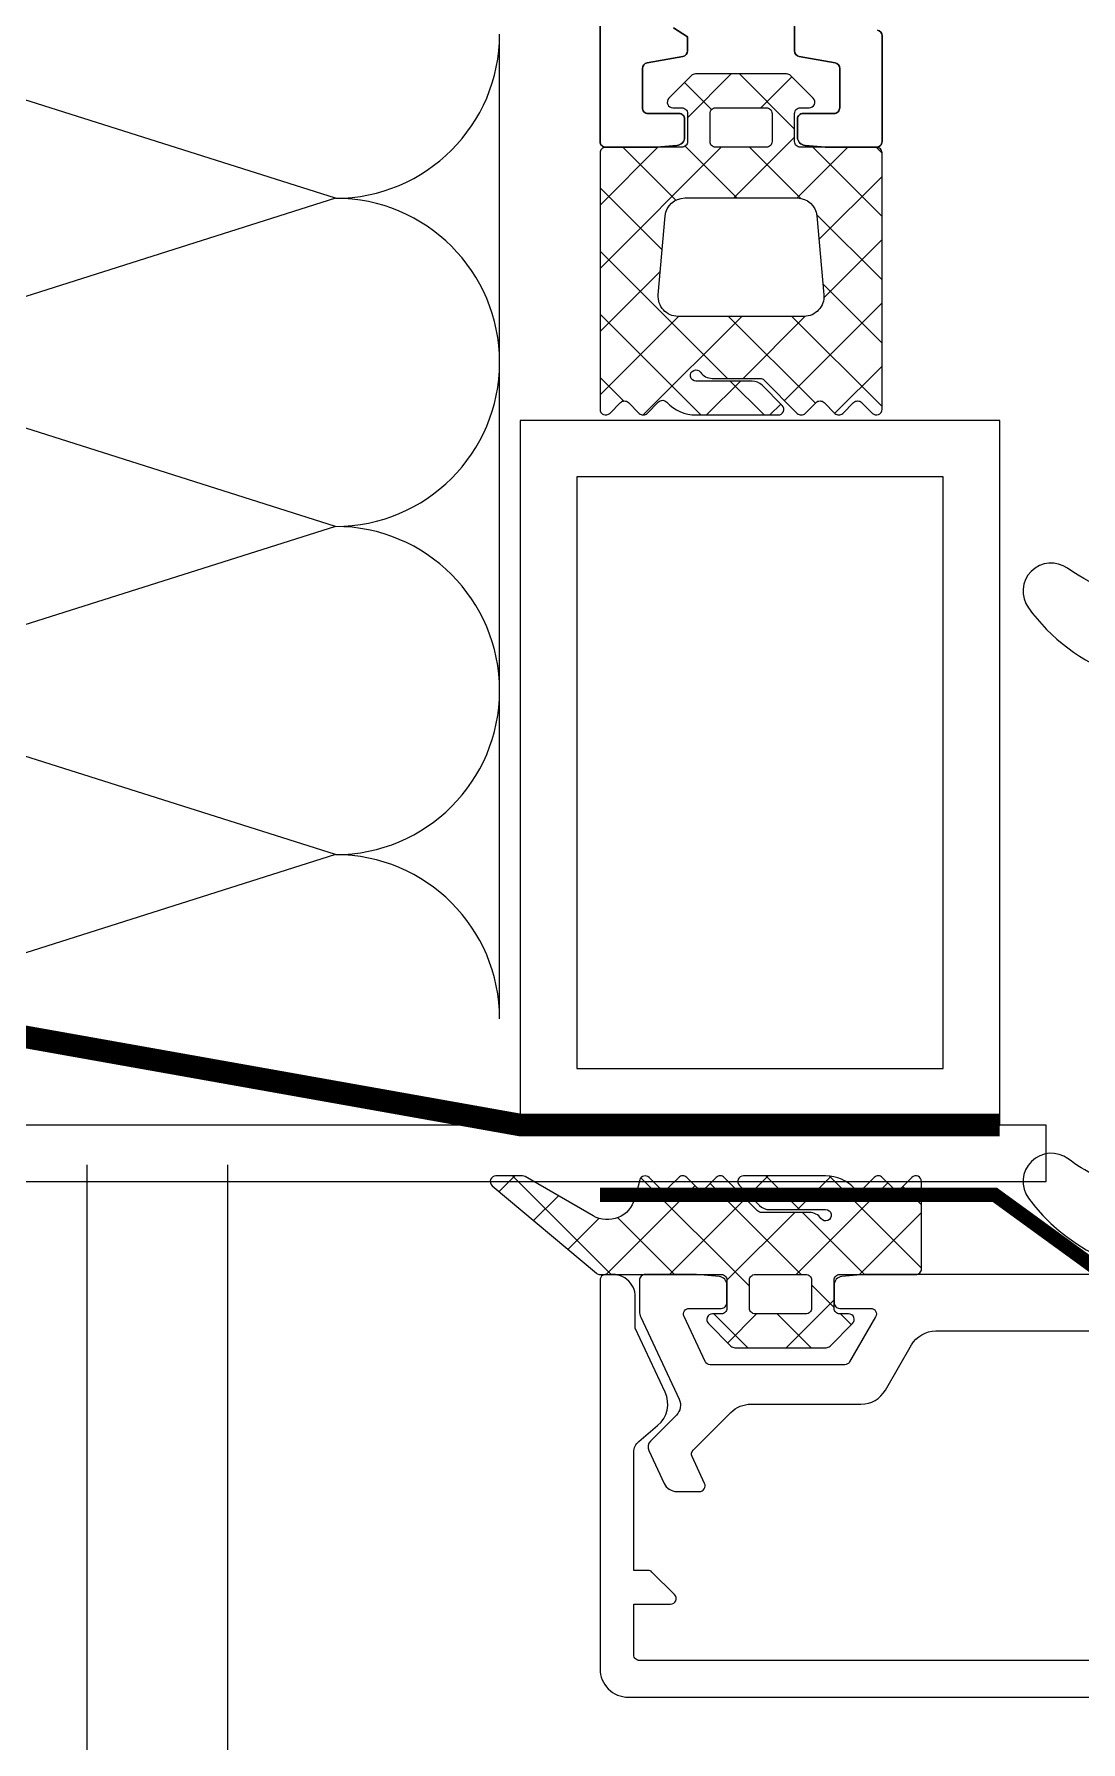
# Model space of a CAD drawing. Header units: inches. Extents: x 21 to 32698, y 13 to 3712.
# Drawn here: x 17367.95 to 17371.66, y 961.42 to 967.48 of the extents above; entities that cross this region are included whole.
import ezdxf

# ---------------------------------------------------------------- set-up
doc = ezdxf.new("R2010")
doc.units = ezdxf.units.IN
doc.header["$MEASUREMENT"] = 0
doc.set_wipeout_variables(frame=1)
doc.linetypes.add('HIDDEN', pattern=[9.525, 6.35, -3.175])
for name, color, linetype, lineweight in [('Z_MİM_-KM-GLAZ', 8, 'Continuous', 25), ('Z_MİM_-KM-IRON-09', 8, 'Continuous', 25), ('Z_MİM_-KM-PAINT', 8, 'Continuous', 25), ('Z_MİM_-KM-WALL-PLASTER', 8, 'Continuous', 25), ('Z_MİM_00', 8, 'Continuous', 25), ('Z_MİM_78-köpük', 8, 'Continuous', 25), ('Z_MİM_ALUMINIUM', 8, 'Continuous', 25), ('Z_MİM_axis-su yalıtım', 8, 'HIDDEN', 25), ('Z_MİM_fitiller_k', 8, 'Continuous', 25), ('Z_MİM_MYM Taşyünü', 8, 'Continuous', 25), ('Z_MİM_MYM_alüminyum levha', 8, 'Continuous', 25), ('Z_MİM_MYM_MEMBRAN_', 8, 'HIDDEN', 25), ('Z_MİM_MYM_taşyünü', 8, 'Continuous', 25), ('Z_MİM_TR', 8, 'Continuous', 25)]:
    doc.layers.add(name, color=color, linetype=linetype, lineweight=lineweight)

# ---------------------------------------------------------------- blocks, each defined once
blk = doc.blocks.new('A$C70963ABB')
at = {"layer": 'Z_MİM_-KM-IRON-09'}
blk.add_lwpolyline([(0.3999, 20), (0.3999, 69.5), (5.3999, 69.5), (5.3999, 70), (-0.1001, 70), (-0.1001, 20), (0.3999, 20)], dxfattribs=at)
blk = doc.blocks.new('D09056')
at = {"layer": 'Z_MİM_78-köpük'}
blk.add_lwpolyline([(6, -9.143, -0.314914), (6.657, -8.204, 0.149332), (9.81, -5.822, 0.850698), (8.418, -4.422, -0.156616), (5.062, -5.5), (5, -5.5), (5, -5.509), (1.8, -5.509), (1.8, -1.16), (0.625, -0.219, 0.351086), (-0.625, -0.219), (-1.8, -1.16), (-1.8, -5.509), (-5, -5.509), (-5.062, -5.5, -0.156616), (-8.418, -4.422, 0.850698), (-9.81, -5.822, 0.149332), (-6.657, -8.204, -0.314914), (-6, -9.143), (-6, -25.073, -0.555494), (-7.442, -25.97, -0.047351), (-8.397, -25.381, 0.866334), (-9.803, -26.775, 0.237484), (-4.371, -29.509), (4.371, -29.509, 0.237484), (9.803, -26.775, 0.866334), (8.397, -25.381, -0.047351), (7.442, -25.97, -0.555494), (6, -25.073)], format="xyb", close=True, dxfattribs=at)
blk = doc.blocks.new('*U160')
at = {"layer": 'Z_MİM_MYM_taşyünü'}
for p, q in [((-140.748, 5.823), (-146.572, 24.177)), ((-140.748, 5.823), (-134.925, 24.177)), ((-129.101, 5.823), (-134.925, 24.177)), ((-129.101, 5.823), (-123.278, 24.177)), ((-117.454, 5.823), (-123.278, 24.177)), ((-117.454, 5.823), (-111.631, 24.177)), ((-146.572, 0), (-134.925, 0)), ((-134.925, 0), (-123.278, 0)), ((-123.278, 0), (-111.631, 0))]:
    blk.add_line(p, q, dxfattribs=at)
for centre, start, end in [((-146.572, 5.823), 270, 0), ((-134.925, 5.823), 180, 270), ((-134.925, 5.823), 270, 0), ((-123.278, 5.823), 180, 270), ((-123.278, 5.823), 270, 0), ((-111.631, 5.823), 180, 270)]:
    blk.add_arc(centre, 5.823, start, end, dxfattribs=at)
blk = doc.blocks.new('-KM-AL5 140_164')
at = {"layer": 'Z_MİM_ALUMINIUM'}
for points in [[(17.5532, -35.82), (12.8332, -35.82, -0.414214), (12.8132, -35.8), (12.8132, -35.62), (12.9432, -35.62, 0.668179), (12.9574, -35.5859), (12.8774, -35.5059, 0.198912), (12.8632, -35.5), (12.8132, -35.5), (12.8132, -35.0805, -0.221695), (12.8311, -35.0422), (12.8975, -34.9865, 0.339454), (12.9239, -34.8676), (12.8182, -34.6411), (12.8182, -34.53, 0.47748), (12.7215, -34.4518, 0.544797), (12.6932, -34.47), (12.6932, -35.85, 0.414214), (12.7932, -35.95), (17.5932, -35.95, 0.414214)], [(14.9732, -34.4503), (13.6332, -34.4503, 0.02182), (13.6315, -34.4504), (13.5506, -34.4574, 0.388879), (13.5232, -34.4873), (13.5232, -34.5503, 0.414214), (13.5432, -34.5703), (13.6532, -34.5703, -0.57735), (13.6705, -34.6003), (13.5782, -34.7603, -0.267949), (13.5609, -34.7703), (13.0839, -34.7703, -0.291473), (13.0657, -34.7587), (12.9911, -34.5987, -0.548619), (13.0093, -34.5703), (13.1232, -34.5703, 0.414214), (13.1432, -34.5503), (13.1432, -34.4873, 0.388879), (13.1158, -34.4574), (13.035, -34.4504, 0.02182), (13.0332, -34.4503), (12.8532, -34.4503, 0.414214), (12.8332, -34.4703), (12.8332, -34.5803, 0.109518), (12.8379, -34.6014), (12.9738, -34.8928, -0.315299), (12.9638, -34.9493), (12.872, -35.0411, 0.315299), (12.866, -35.075), (12.9203, -35.1914, 0.291473), (12.9657, -35.2203), (13.0458, -35.2203, 0.548619), (13.064, -35.1918), (13.0194, -35.0962, -0.315299), (13.0234, -35.0736), (13.1574, -34.9396, -0.198912), (13.2281, -34.9103), (13.6186, -34.9103, 0.267949), (13.7052, -34.8603), (13.7976, -34.7003, -0.267949), (13.8842, -34.6503), (14.5993, -34.6503, -0.198912)]]:
    blk.add_lwpolyline(points, format="xyb", dxfattribs=at)
at = {"layer": 'Z_MİM_axis-su yalıtım', "ltscale": 25, "const_width": 0.05, "elevation": -0.0016}
blk.add_lwpolyline([(12.6928, -34.1674), (14.0932, -34.1674), (14.4628, -34.4361), (15.0307, -34.4361), (15.1308, -34.356, -0.350813), (15.2557, -34.356), (15.3557, -34.4361), (15.9236, -34.4361), (16.2932, -34.1674), (17.6937, -34.1674)], format="xyb", dxfattribs=at)
at = {"layer": 'Z_MİM_fitiller_k', "linetype": 'Continuous', "flags": 128}
for points in [[(12.816, -34.1815, -0.493145), (12.6694, -34.2422), (12.4277, -34.1027, 0.131652), (12.4177, -34.1), (12.3239, -34.1, 0.700208), (12.311, -34.1353), (12.6805, -34.4453, 0.176327), (12.6933, -34.45), (13.1232, -34.45, -0.414214), (13.1432, -34.47), (13.1432, -34.57, -0.414214), (13.1232, -34.59), (13.0915, -34.59, 0.668179), (13.0774, -34.6241), (13.1574, -34.7041, 0.198912), (13.1715, -34.71), (13.4949, -34.71, 0.198912), (13.5091, -34.7041), (13.5891, -34.6241, 0.668179), (13.5749, -34.59), (13.5432, -34.59, -0.414214), (13.5232, -34.57), (13.5232, -34.47, -0.414214), (13.5432, -34.45), (13.8132, -34.45, 0.414214), (13.8332, -34.43), (13.8332, -34.12, 0.668179), (13.7991, -34.1059), (13.7608, -34.1441, -0.414214), (13.7325, -34.1441), (13.6942, -34.1059, 0.414214), (13.6659, -34.1059), (13.6255, -34.1463, -0.427607), (13.5966, -34.1456, 0.210768), (13.4932, -34.1), (13.2015, -34.1, 0.668179), (13.1874, -34.1341), (13.2586, -34.2054, 0.198912), (13.2939, -34.22), (13.4932, -34.22, -1.650385), (13.4768, -34.2514, 0.245393), (13.4358, -34.23), (13.2661, -34.23, -0.198912), (13.2519, -34.2241), (13.1336, -34.1059, 0.414214), (13.1054, -34.1059), (13.0671, -34.1441, -0.414214), (13.0388, -34.1441), (13.0005, -34.1059, 0.414214), (12.9722, -34.1059), (12.9339, -34.1441, -0.414214), (12.9057, -34.1441), (12.8674, -34.1059, 0.57735), (12.8339, -34.1148)], [(13.4432, -34.57, -0.414214), (13.4232, -34.59), (13.2432, -34.59, -0.414214), (13.2232, -34.57), (13.2232, -34.47, -0.414214), (13.2432, -34.45), (13.4232, -34.45, -0.414214), (13.4432, -34.47)]]:
    blk.add_lwpolyline(points, format="xyb", close=True, dxfattribs=at)
blk.add_wipeout([(151.4879, -34.02), (151.7258, -15.4799), (149.45, -15.45), (149.45, 7.15), (9.45, 7.15), (9.45, -15.45), (7.3978, -15.45), (7.5673, -34.0611)])
at = {"layer": 'Z_MİM_fitiller_k'}
h = blk.add_hatch(dxfattribs=at)
h.set_pattern_fill('ANSI37', color=256, scale=0.05)
h.set_pattern_definition([(45, (15.19323, -18.45002), (-0.1122532, 0.1122532), []), (135, (15.19323, -18.45002), (-0.1122532, -0.1122532), [])])
h.paths.add_polyline_path([(12.7132, -30.45, 0.414214), (12.6932, -30.47), (12.6932, -31.38, 0.668179), (12.7274, -31.3942), (12.7657, -31.3559, -0.414214), (12.7939, -31.3559), (12.8322, -31.3942, 0.414214), (12.8605, -31.3942), (12.9009, -31.3537, -0.427607), (12.9298, -31.3544, 0.210768), (13.0332, -31.4), (13.3249, -31.4, 0.668179), (13.3391, -31.3659), (13.2679, -31.2947, 0.198912), (13.2325, -31.28), (13.0332, -31.28, -1.650385), (13.0496, -31.2486, 0.245393), (13.0907, -31.27), (13.2604, -31.27, -0.198912), (13.2745, -31.2759), (13.3928, -31.3942, 0.414214), (13.4211, -31.3942), (13.4594, -31.3559, -0.414214), (13.4877, -31.3559), (13.5259, -31.3942, 0.414214), (13.5542, -31.3942), (13.5925, -31.3559, -0.414214), (13.6208, -31.3559), (13.6591, -31.3942, 0.668179), (13.6932, -31.38), (13.6932, -30.47, 0.414214), (13.6732, -30.45), (13.4032, -30.45, -0.414214), (13.3832, -30.43), (13.3832, -30.33, -0.414214), (13.4032, -30.31), (13.4349, -30.31, 0.668179), (13.4491, -30.2759), (13.3691, -30.1959, 0.198912), (13.3549, -30.19), (13.0315, -30.19, 0.198912), (13.0174, -30.1959), (12.9374, -30.2759, 0.668179), (12.9515, -30.31), (12.9832, -30.31, -0.414214), (13.0032, -30.33), (13.0032, -30.43, -0.414214), (12.9832, -30.45)])
h.paths.add_polyline_path([(12.9941, -30.63), (13.3923, -30.63, -0.388879), (13.4621, -30.6939), (13.4866, -30.9739, -0.440011), (13.4168, -31.05), (12.9696, -31.05, -0.440011), (12.8999, -30.9739), (12.9244, -30.6939, -0.388879)], flags=16)
h.paths.add_polyline_path([(13.0832, -30.43, 0.414214), (13.1032, -30.45), (13.2832, -30.45, 0.414214), (13.3032, -30.43), (13.3032, -30.33, 0.414214), (13.2832, -30.31), (13.1032, -30.31, 0.414214), (13.0832, -30.33)], flags=16)
h.paths.add_polyline_path([(13.0388, -34.1441), (13.0005, -34.1059, 0.414214), (12.9722, -34.1059), (12.9339, -34.1441, -0.414214), (12.9057, -34.1441), (12.8674, -34.1059, 0.57735), (12.8339, -34.1148), (12.816, -34.1815, -0.493145), (12.6694, -34.2422), (12.4277, -34.1027, 0.131652), (12.4177, -34.1), (12.3239, -34.1, 0.700208), (12.311, -34.1353), (12.6805, -34.4453, 0.176327), (12.6933, -34.45), (13.1232, -34.45, -0.414214), (13.1432, -34.47), (13.1432, -34.57, -0.414214), (13.1232, -34.59), (13.0915, -34.59, 0.668179), (13.0774, -34.6241), (13.1574, -34.7041, 0.198912), (13.1715, -34.71), (13.4949, -34.71, 0.198912), (13.5091, -34.7041), (13.5891, -34.6241, 0.668179), (13.5749, -34.59), (13.5432, -34.59, -0.414214), (13.5232, -34.57), (13.5232, -34.47, -0.414214), (13.5432, -34.45), (13.8132, -34.45, 0.414214), (13.8332, -34.43), (13.8332, -34.12, 0.668179), (13.7991, -34.1059), (13.7608, -34.1441, -0.414214), (13.7325, -34.1441), (13.6942, -34.1059, 0.414214), (13.6659, -34.1059), (13.6255, -34.1463, -0.427607), (13.5966, -34.1456, 0.210768), (13.4932, -34.1), (13.2015, -34.1, 0.668179), (13.1874, -34.1341), (13.2586, -34.2054, 0.198912), (13.2939, -34.22), (13.4932, -34.22, -1.650385), (13.4768, -34.2514, 0.245393), (13.4358, -34.23), (13.2661, -34.23, -0.198912), (13.2519, -34.2241), (13.1336, -34.1059, 0.414214), (13.1054, -34.1059), (13.0671, -34.1441, -0.414214)])
h.paths.add_polyline_path([(13.2432, -34.45), (13.4232, -34.45, -0.414214), (13.4432, -34.47), (13.4432, -34.57, -0.414214), (13.4232, -34.59), (13.2432, -34.59, -0.414214), (13.2232, -34.57), (13.2232, -34.47, -0.414214)], flags=16)
for points in [[(12.4105, -33.9197), (14.1105, -33.9197), (14.1105, -31.4197), (12.4105, -31.4197)], [(12.6105, -33.7197), (13.9105, -33.7197), (13.9105, -31.6197), (12.6105, -31.6197)]]:
    blk.add_lwpolyline(points, close=True)
at = {"layer": 'Z_MİM_ALUMINIUM', "linetype": 'ByBlock'}
for points in [[(13.6767, -30.0346, -0.36397), (13.6932, -30.0543), (13.6932, -30.43, -0.414214), (13.6732, -30.45), (13.4932, -30.45, -0.02182), (13.4915, -30.4499), (13.4206, -30.4437, -0.388879), (13.3932, -30.4139), (13.3932, -30.35, -0.414214), (13.4132, -30.33), (13.5232, -30.33, 0.414214), (13.5432, -30.31), (13.5432, -30.17, 0.36397), (13.5267, -30.1503), (13.3998, -30.1279, -0.36397), (13.3832, -30.1082), (13.3832, -29.9682)], [(12.9532, -30.0264), (13.0032, -30.0582), (13.0032, -30.1082, -0.36397), (12.9867, -30.1279), (12.8598, -30.1503, 0.36397), (12.8432, -30.17), (12.8432, -30.31, 0.414214), (12.8632, -30.33), (12.9732, -30.33, -0.414214), (12.9932, -30.35), (12.9932, -30.4139, -0.388879), (12.9658, -30.4437), (12.895, -30.4499, -0.02182), (12.8932, -30.45), (12.7132, -30.45, -0.414214), (12.6932, -30.43), (12.6932, -18.57, -0.414214)], [(12.6932, -18.57), (12.6932, -30.43, 0.414214), (12.7132, -30.45), (12.8932, -30.45, 0.02182), (12.895, -30.4499), (12.9658, -30.4437, 0.388879), (12.9932, -30.4139), (12.9932, -30.35, 0.414214), (12.9732, -30.33), (12.8632, -30.33, -0.414214), (12.8432, -30.31), (12.8432, -30.17, -0.36397), (12.8598, -30.1503), (12.9867, -30.1279, 0.36397), (13.0032, -30.1082), (13.0032, -30.0582), (12.9532, -30.0264)], [(13.3832, -29.9682), (13.3832, -30.1082, 0.36397), (13.3998, -30.1279), (13.5267, -30.1503, -0.36397), (13.5432, -30.17), (13.5432, -30.31, -0.414214), (13.5232, -30.33), (13.4132, -30.33, 0.414214), (13.3932, -30.35), (13.3932, -30.4139, 0.388879), (13.4206, -30.4437), (13.4915, -30.4499, 0.02182), (13.4932, -30.45), (13.6732, -30.45, 0.414214), (13.6932, -30.43), (13.6932, -30.0543, 0.36397), (13.6767, -30.0346)]]:
    blk.add_lwpolyline(points, format="xyb", dxfattribs=at)
at = {"layer": 'Z_MİM_fitiller_k', "linetype": 'Continuous', "flags": 128}
for points in [[(13.6932, -31.38), (13.6932, -30.47, 0.414214), (13.6732, -30.45), (13.4032, -30.45, -0.414214), (13.3832, -30.43), (13.3832, -30.33, -0.414214), (13.4032, -30.31), (13.4349, -30.31, 0.668179), (13.4491, -30.2759), (13.3691, -30.1959, 0.198912), (13.3549, -30.19), (13.0315, -30.19, 0.198912), (13.0174, -30.1959), (12.9374, -30.2759, 0.668179), (12.9515, -30.31), (12.9832, -30.31, -0.414214), (13.0032, -30.33), (13.0032, -30.43, -0.414214), (12.9832, -30.45), (12.7132, -30.45, 0.414214), (12.6932, -30.47), (12.6932, -31.38, 0.668179), (12.7274, -31.3942), (12.7657, -31.3559, -0.414214), (12.7939, -31.3559), (12.8322, -31.3942, 0.414214), (12.8605, -31.3942), (12.9009, -31.3537, -0.427607), (12.9298, -31.3544, 0.210768), (13.0332, -31.4), (13.3249, -31.4, 0.668179), (13.3391, -31.3659), (13.2679, -31.2947, 0.198912), (13.2325, -31.28), (13.0332, -31.28, -1.650385), (13.0496, -31.2486, 0.245393), (13.0907, -31.27), (13.2604, -31.27, -0.198912), (13.2745, -31.2759), (13.3928, -31.3942, 0.414214), (13.4211, -31.3942), (13.4594, -31.3559, -0.414214), (13.4877, -31.3559), (13.5259, -31.3942, 0.414214), (13.5542, -31.3942), (13.5925, -31.3559, -0.414214), (13.6208, -31.3559), (13.6591, -31.3942, 0.668179)], [(13.0832, -30.33, -0.414214), (13.1032, -30.31), (13.2832, -30.31, -0.414214), (13.3032, -30.33), (13.3032, -30.43, -0.414214), (13.2832, -30.45), (13.1032, -30.45, -0.414214), (13.0832, -30.43)], [(12.8999, -30.9739), (12.9244, -30.6939, -0.388879), (12.9941, -30.63), (13.3923, -30.63, -0.388879), (13.4621, -30.6939), (13.4866, -30.9739, -0.440011), (13.4168, -31.05), (12.9696, -31.05, -0.440011)]]:
    blk.add_lwpolyline(points, format="xyb", close=True, dxfattribs=at)
at = {"layer": 'Z_MİM_MYM_alüminyum levha'}
blk.add_lwpolyline([(7.5087, -15.7805, -0.414214), (7.5088, -15.7805), (7.5088, -20.3918), (7.5088, -33.9197, 0.414214), (7.7088, -34.1197), (14.2749, -34.1197), (14.2749, -33.9197), (7.7088, -33.9197, -0.414214), (7.7088, -33.9197), (7.7088, -20.3918), (7.7088, -15.7805, 0.000012), (7.7088, -15.7805), (7.5088, -15.7805)], format="xyb", dxfattribs=at)
at = {"layer": 'Z_MİM_MYM_MEMBRAN_', "ltscale": 20, "const_width": 0.08}
blk.add_lwpolyline([(14.1105, -33.9197), (12.4105, -33.9197), (9.337, -33.3721), (9.337, -33.3721), (9.4832, -15.4647), (8.3978, -15.45), (7.8978, -15.45)], dxfattribs=at)
at = {"layer": 'Z_MİM_MYM Taşyünü', "xscale": 0.1, "yscale": 0.1, "zscale": 0.1, "rotation": 90}
blk.add_blockref('*U160', (12.337, -18.8855), dxfattribs=at)
at = {"layer": 'Z_MİM_TR', "xscale": 0.1, "yscale": 0.1, "zscale": 0.1}
blk.add_blockref('D09056', (15.1932, -31.502, -0.0016), dxfattribs=at)

msp = doc.modelspace()

# ---------------------------------------------------------------- linework, layer by layer
at = {"layer": 'Z_MİM_-KM-PAINT'}
msp.add_lwpolyline([(18847.2143, 966.5831), (17326.2138, 966.5831), (17326.2138, 996.5831), (16657.2133, 996.5831), (16657.2133, 966.5831), (15316.214, 966.5831), (15316.214, 1621.5832), (15026.2142, 1621.5832), (15026.2148, 2597.5843), (18847.2143, 2597.5843)], close=True, dxfattribs=at)
at = {"layer": 'Z_MİM_-KM-WALL-PLASTER'}
msp.add_lwpolyline([(18846.7143, 967.0831), (17326.7138, 967.0831), (17326.7138, 997.0831), (16656.7133, 997.0831), (16656.7133, 967.0831), (15316.714, 967.0831), (15316.714, 1622.0832), (15026.7142, 1622.0832), (15026.7148, 2597.0843), (18846.7143, 2597.0843)], close=True, dxfattribs=at)

# ---------------------------------------------------------------- block references
at = {"layer": 'Z_MİM_00'}
msp.add_blockref('A$C70963ABB', (17368.2367, 912.0831), dxfattribs=at)

# ---------------------------------------------------------------- next in the draw order: block references
at = {"layer": 'Z_MİM_-KM-GLAZ'}
msp.add_blockref('-KM-AL5 140_164', (17357.2632, 997.5332), dxfattribs=at)

doc.saveas('drawing.dxf')
